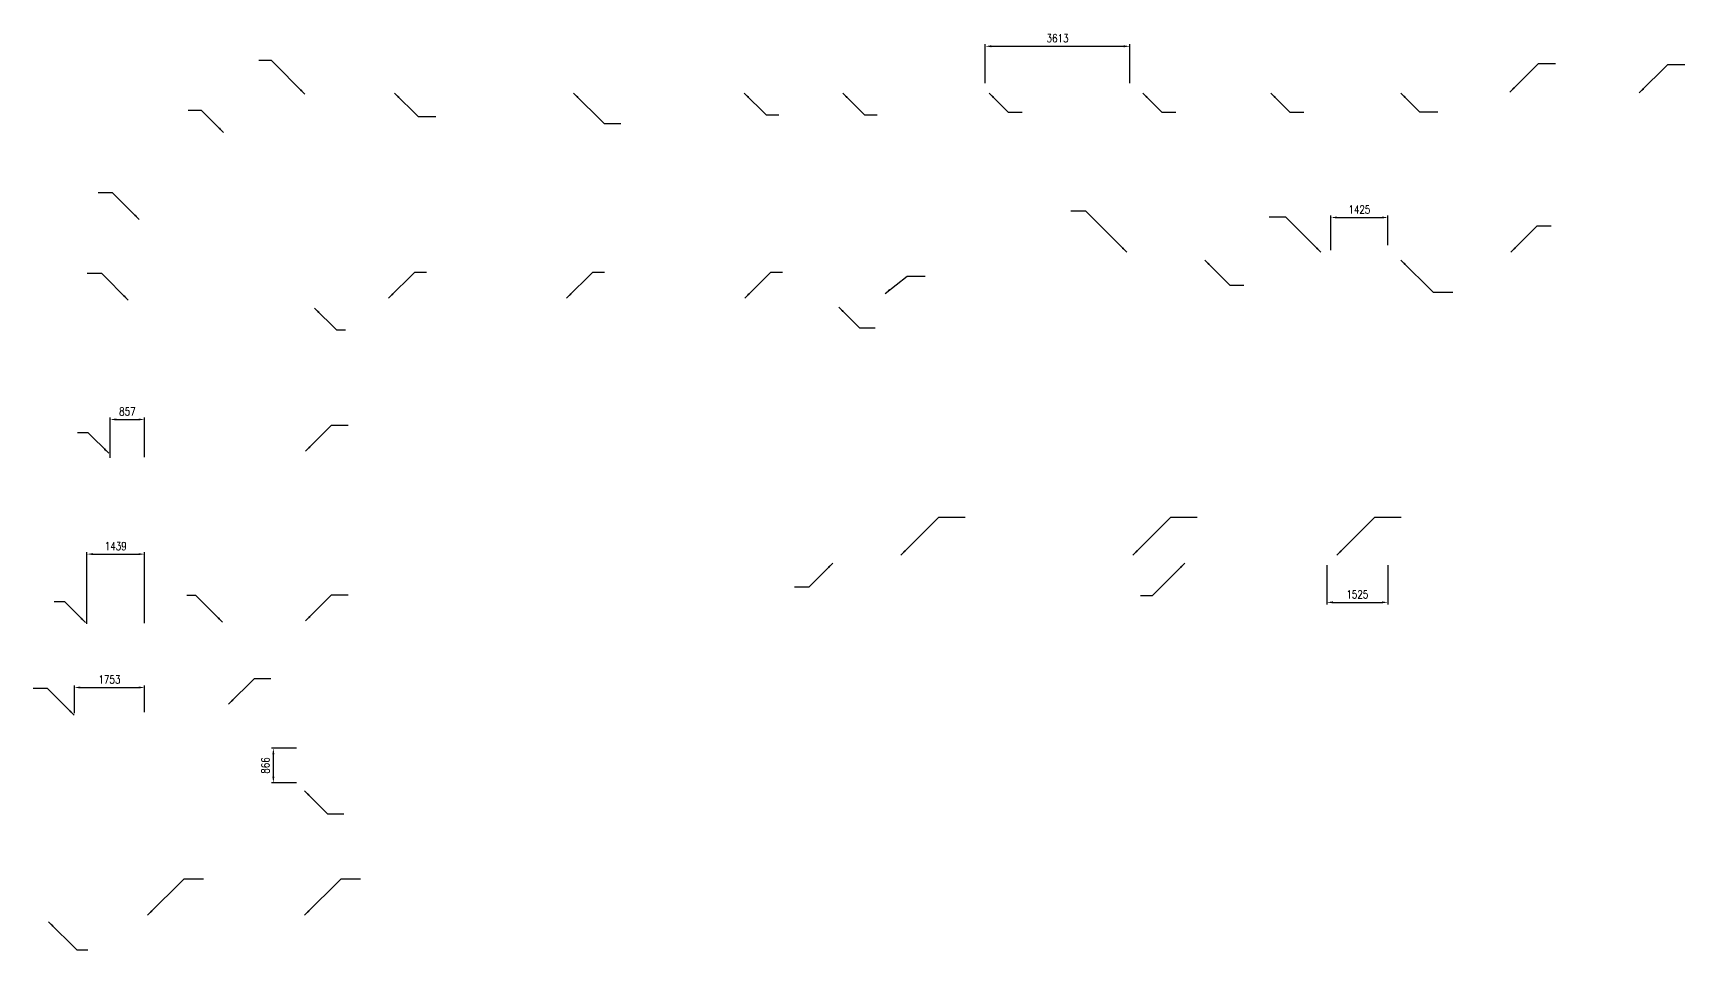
# Model space of a CAD drawing. Header units: inches. Extents: x -310523 to 1125056, y -509000 to -180442.
# Drawn here: x -310523 to -269236, y -203363 to -180442 of the extents above; entities that cross this region are included whole.
import ezdxf

# ---------------------------------------------------------------- set-up
doc = ezdxf.new("R2010")
doc.units = ezdxf.units.IN
doc.header["$MEASUREMENT"] = 0
doc.styles.add('PIREC 1', font='romans.shx', dxfattribs={"width": 0.8})
doc.dimstyles.new('D100 KOP 100', dxfattribs={"dimtxt": 200, "dimasz": 150, "dimexe": 50, "dimexo": 50, "dimgap": 100, "dimtad": 1, "dimdec": 0, "dimzin": 1, "dimtxsty": 'PIREC 1', "dimcen": 2.5, "dimclrd": 8, "dimclre": 8, "dimclrt": 3, "dimazin": 0, "dimtfac": 1, "dimtdec": 0, "dimtmove": 0, "dimatfit": 3, "dimfxl": 1, "dimlwd": -1, "dimlwe": -1, "dimarcsym": 0})

# ---------------------------------------------------------------- blocks, each defined once
blk = doc.blocks.new('*D32')
at = {"color": 8, "transparency": 16777216}
for p, q in [((-278186, -193744), (-278186, -194724)), ((-276661, -193744), (-276661, -194724)), ((-278036, -194674), (-276811, -194674))]:
    blk.add_line(p, q, dxfattribs=at)
for points in [[(-278036, -194649), (-278036, -194699), (-278186, -194674)], [(-276811, -194699), (-276811, -194649), (-276661, -194674)]]:
    blk.add_solid(points, dxfattribs=at)
at = {"layer": 'Defpoints', "color": 0, "transparency": 16777216}
for p in [(-278186, -193694), (-276661, -193694), (-276661, -194674)]:
    blk.add_point(p, dxfattribs=at)
at = {"color": 3, "transparency": 16777216, "insert": (-277424, -194474), "char_height": 200, "attachment_point": 5, "style": 'PIREC 1'}
blk.add_mtext('1525', dxfattribs=at)
blk = doc.blocks.new('*D33')
at = {"color": 8, "transparency": 16777216}
for p, q in [((-278086, -185870), (-278086, -185003)), ((-277936, -185053), (-276811, -185053)), ((-276661, -185743), (-276661, -185003))]:
    blk.add_line(p, q, dxfattribs=at)
for points in [[(-277936, -185028), (-277936, -185078), (-278086, -185053)], [(-276811, -185078), (-276811, -185028), (-276661, -185053)]]:
    blk.add_solid(points, dxfattribs=at)
at = {"layer": 'Defpoints', "color": 0, "transparency": 16777216}
for p in [(-276661, -185053), (-276661, -185793), (-278086, -185920)]:
    blk.add_point(p, dxfattribs=at)
at = {"color": 3, "transparency": 16777216, "insert": (-277374, -184853), "char_height": 200, "attachment_point": 5, "style": 'PIREC 1'}
blk.add_mtext('1425', dxfattribs=at)
blk = doc.blocks.new('*D34')
at = {"color": 8, "transparency": 16777216}
for p, q in [((-286724, -181694), (-286724, -180723)), ((-286574, -180773), (-283261, -180773)), ((-283111, -181694), (-283111, -180723))]:
    blk.add_line(p, q, dxfattribs=at)
for points in [[(-286574, -180748), (-286574, -180798), (-286724, -180773)], [(-283261, -180798), (-283261, -180748), (-283111, -180773)]]:
    blk.add_solid(points, dxfattribs=at)
at = {"layer": 'Defpoints', "color": 0, "transparency": 16777216}
for p in [(-283111, -180773), (-286724, -181744), (-283111, -181744)]:
    blk.add_point(p, dxfattribs=at)
at = {"color": 3, "transparency": 16777216, "insert": (-284917, -180573), "char_height": 200, "attachment_point": 5, "style": 'PIREC 1'}
blk.add_mtext('3613', dxfattribs=at)
blk = doc.blocks.new('*D35')
at = {"color": 8, "transparency": 16777216}
for p, q in [((-308593, -191060), (-308593, -190052)), ((-308443, -190102), (-307886, -190102)), ((-307736, -191046), (-307736, -190052))]:
    blk.add_line(p, q, dxfattribs=at)
for points in [[(-308443, -190077), (-308443, -190127), (-308593, -190102)], [(-307886, -190127), (-307886, -190077), (-307736, -190102)]]:
    blk.add_solid(points, dxfattribs=at)
at = {"layer": 'Defpoints', "color": 0, "transparency": 16777216}
for p in [(-307736, -190102), (-308593, -191110), (-307736, -191096)]:
    blk.add_point(p, dxfattribs=at)
at = {"color": 3, "transparency": 16777216, "insert": (-308165, -189902), "char_height": 200, "attachment_point": 5, "style": 'PIREC 1'}
blk.add_mtext('857', dxfattribs=at)
blk = doc.blocks.new('*D36')
at = {"color": 8, "transparency": 16777216}
for p, q in [((-309175, -195207), (-309175, -193418)), ((-309025, -193468), (-307886, -193468)), ((-307736, -195194), (-307736, -193418))]:
    blk.add_line(p, q, dxfattribs=at)
for points in [[(-309025, -193443), (-309025, -193493), (-309175, -193468)], [(-307886, -193493), (-307886, -193443), (-307736, -193468)]]:
    blk.add_solid(points, dxfattribs=at)
at = {"layer": 'Defpoints', "color": 0, "transparency": 16777216}
for p in [(-307736, -193468), (-309175, -195257), (-307736, -195244)]:
    blk.add_point(p, dxfattribs=at)
at = {"color": 3, "transparency": 16777216, "insert": (-308456, -193268), "char_height": 200, "attachment_point": 5, "style": 'PIREC 1'}
blk.add_mtext('1439', dxfattribs=at)
blk = doc.blocks.new('*D37')
at = {"color": 8, "transparency": 16777216}
for p, q in [((-309489, -197445), (-309489, -196752)), ((-309339, -196802), (-307886, -196802)), ((-307736, -197422), (-307736, -196752))]:
    blk.add_line(p, q, dxfattribs=at)
for points in [[(-309339, -196777), (-309339, -196827), (-309489, -196802)], [(-307886, -196827), (-307886, -196777), (-307736, -196802)]]:
    blk.add_solid(points, dxfattribs=at)
at = {"layer": 'Defpoints', "color": 0, "transparency": 16777216}
for p in [(-307736, -196802), (-309489, -197495), (-307736, -197472)]:
    blk.add_point(p, dxfattribs=at)
at = {"color": 3, "transparency": 16777216, "insert": (-308613, -196602), "char_height": 200, "attachment_point": 5, "style": 'PIREC 1'}
blk.add_mtext('1753', dxfattribs=at)
blk = doc.blocks.new('*D38')
at = {"color": 8, "transparency": 16777216}
for p, q in [((-303936, -198319), (-304566, -198319)), ((-304516, -199035), (-304516, -198469)), ((-303936, -199185), (-304566, -199185))]:
    blk.add_line(p, q, dxfattribs=at)
for points in [[(-304491, -198469), (-304541, -198469), (-304516, -198319)], [(-304541, -199035), (-304491, -199035), (-304516, -199185)]]:
    blk.add_solid(points, dxfattribs=at)
at = {"layer": 'Defpoints', "color": 0, "transparency": 16777216}
for p in [(-304516, -198319), (-303886, -198319), (-303886, -199185)]:
    blk.add_point(p, dxfattribs=at)
at = {"color": 3, "transparency": 16777216, "insert": (-304716, -198752), "char_height": 200, "attachment_point": 5, "rotation": 90, "style": 'PIREC 1'}
blk.add_mtext('866', dxfattribs=at)

msp = doc.modelspace()

# ---------------------------------------------------------------- dimensions: what is measured, and where the dimension line sits
for base, p1, p2, picture, middle in [((-283111.223, -180772.997), (-286723.752, -181744.077), (-283111.223, -181744.077), '*D34', (-284917.487, -180572.997)), ((-276661.223, -185053.448), (-278086.165, -185919.96), (-276661.223, -185792.556), '*D33', (-277373.694, -184853.448)), ((-307736.223, -190101.86), (-308592.842, -191109.711), (-307736.223, -191096.107), '*D35', (-308164.532, -189901.86)), ((-307736.223, -193467.797), (-309174.934, -195257.115), (-307736.223, -195244.082), '*D36', (-308455.578, -193267.797)), ((-276661.223, -194674.46), (-278186.281, -193694.082), (-276661.223, -193694.082), '*D32', (-277423.752, -194474.46)), ((-307736.223, -196801.754), (-309488.988, -197494.747), (-307736.223, -197471.793), '*D37', (-308612.605, -196601.754))]:
    dim = msp.add_linear_dim(base=base, p1=p1, p2=p2, dimstyle='D100 KOP 100', override={"dimscale": 1})
    dim.commit()
    dim.dimension.update_dxf_attribs({"geometry": picture, "text_midpoint": middle})
dim = msp.add_linear_dim(base=(-304515.608, -198319.082), p1=(-303886.223, -199185.221), p2=(-303886.223, -198319.082), angle=90, dimstyle='D100 KOP 100', override={"dimscale": 1})
dim.commit()
dim.dimension.update_dxf_attribs({"geometry": '*D38', "text_midpoint": (-304715.608, -198752.151)})

# ---------------------------------------------------------------- leaders
for points in [[(-303730.046, -181967.192), (-304566.8, -181130.438), (-304877.964, -181130.438)], [(-273614.111, -181918.386), (-272899.138, -181203.413), (-272472.249, -181203.413)], [(-270377.55, -181939.303), (-269662.576, -181224.33), (-269235.687, -181224.33)], [(-301486.445, -181944.082), (-300899.387, -182531.14), (-300451.65, -182531.14)], [(-297011.223, -181944.082), (-296250.024, -182705.28), (-295835.662, -182705.28)], [(-292746.223, -181944.082), (-292200.313, -182489.992), (-291883.568, -182489.992)], [(-290286.223, -181944.082), (-289740.313, -182489.992), (-289423.568, -182489.992)], [(-286624.824, -181944.077), (-286150.303, -182418.599), (-285800.311, -182418.599)], [(-282786.338, -181944.077), (-282311.817, -182418.599), (-281961.825, -182418.599)], [(-279585.838, -181944.082), (-279111.317, -182418.603), (-278761.325, -182418.603)], [(-276335.338, -181944.077), (-275866.407, -182413.008), (-275413.807, -182413.008)], [(-305763.789, -182926.012), (-306309.854, -182379.946), (-306646.512, -182379.946)], [(-307870.602, -185099.082), (-308534.078, -184435.606), (-308898.974, -184435.606)], [(-283186.223, -185919.96), (-284211.467, -184894.716), (-284581.406, -184894.716)], [(-278336.107, -185919.96), (-279207.773, -185048.294), (-279625.644, -185048.294)], [(-273586.223, -185919.086), (-272929.683, -185262.546), (-272582.88, -185262.546)], [(-281235.223, -186119.96), (-280606.771, -186748.411), (-280262.128, -186748.411)], [(-276335.338, -186119.083), (-275531.752, -186922.67), (-275039.597, -186922.67)], [(-308141.561, -187119.081), (-308805.037, -186455.606), (-309169.932, -186455.606)], [(-301636.338, -187069.082), (-300982.812, -186415.555), (-300691.352, -186415.555)], [(-297186.223, -187069.082), (-296532.696, -186415.555), (-296241.237, -186415.555)], [(-292736.222, -187069.082), (-292082.696, -186415.555), (-291791.237, -186415.555)], [(-289225.549, -186949.755), (-288673.501, -186519.206), (-288228.244, -186519.206)], [(-303486.223, -187319.082), (-302941.484, -187863.82), (-302714.014, -187863.82)], [(-290386.223, -187294.082), (-289865.159, -187815.146), (-289471.862, -187815.146)], [(-303711.222, -190893.319), (-303065.045, -190247.142), (-302650.864, -190247.142)], [(-308631.534, -190947.835), (-309144.883, -190434.487), (-309409.739, -190434.487)], [(-288836.223, -193494.082), (-287887.107, -192544.966), (-287227.654, -192544.966)], [(-283036.223, -193494.082), (-282087.107, -192544.966), (-281427.654, -192544.966)], [(-277936.395, -193494.082), (-276987.28, -192544.966), (-276327.827, -192544.966)], [(-290536.107, -193694.086), (-291133.53, -194291.509), (-291492.064, -194291.509)], [(-281736.223, -193694.082), (-282553.747, -194511.606), (-282842.168, -194511.606)], [(-309215.015, -195177.151), (-309728.364, -194663.802), (-309993.221, -194663.802)], [(-305786.1, -195169.197), (-306455.955, -194499.342), (-306677.124, -194499.342)], [(-303711.222, -195135.279), (-303065.045, -194489.102), (-302650.864, -194489.102)], [(-309494.659, -197493.9), (-310158.135, -196830.424), (-310523.031, -196830.424)], [(-305636.1, -197219.197), (-304989.923, -196573.021), (-304575.741, -196573.021)], [(-303736.223, -199385.163), (-303163.71, -199957.676), (-302751.856, -199957.676)], [(-307661.223, -202495.279), (-306748.056, -201582.112), (-306261.22, -201582.112)], [(-303736.445, -202494.197), (-302823.278, -201581.031), (-302336.442, -201581.031)], [(-310134.802, -202656.944), (-309428.488, -203363.257), (-309156.04, -203363.257)]]:
    msp.add_leader(points, dimstyle='D100 KOP 100', override={"dimscale": 1, "dimasz": 150, "dimgap": 80, "dimtad": 0})

doc.saveas('drawing.dxf')
